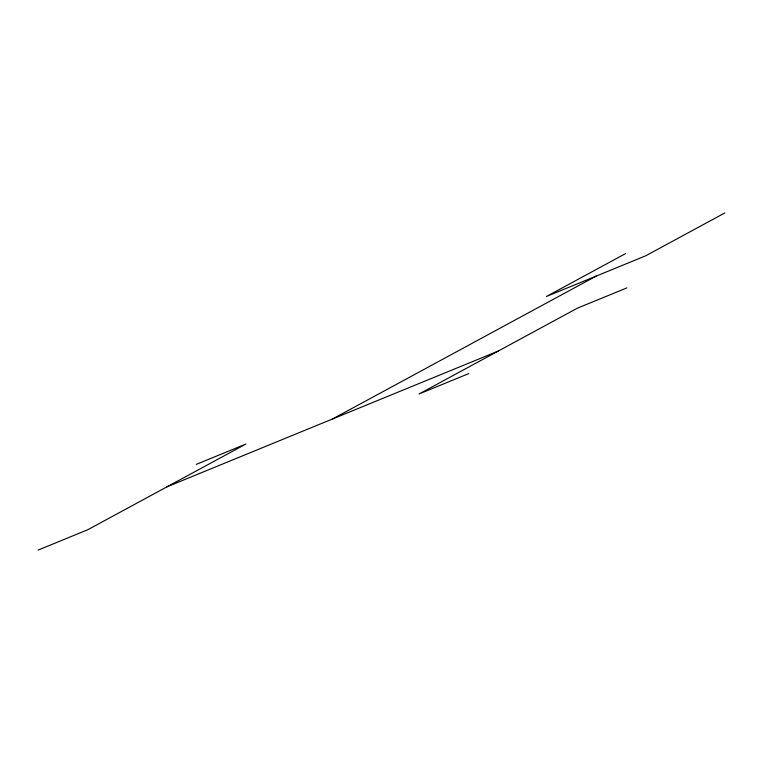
<?xml version="1.0" encoding="UTF-8"?>
<svg xmlns="http://www.w3.org/2000/svg" width="763" height="763" viewBox="0 0 763 763"><rect width="100%" height="100%" fill="white"/><g stroke="black" fill="none" stroke-linecap="round" stroke-linejoin="round"><path stroke-width="1.14" d="M625.479 253.65L546.413 296.502L645.775 255.777L724.85 212.925M332.525 418.982L596.094 276.139M196.291 464.371L245.982 444.009L87.831 529.713L38.15 550.075M626.89 287.889L577.21 308.252L419.068 393.966L468.749 373.603M166.906 486.861L498.134 351.114"/></g></svg>
